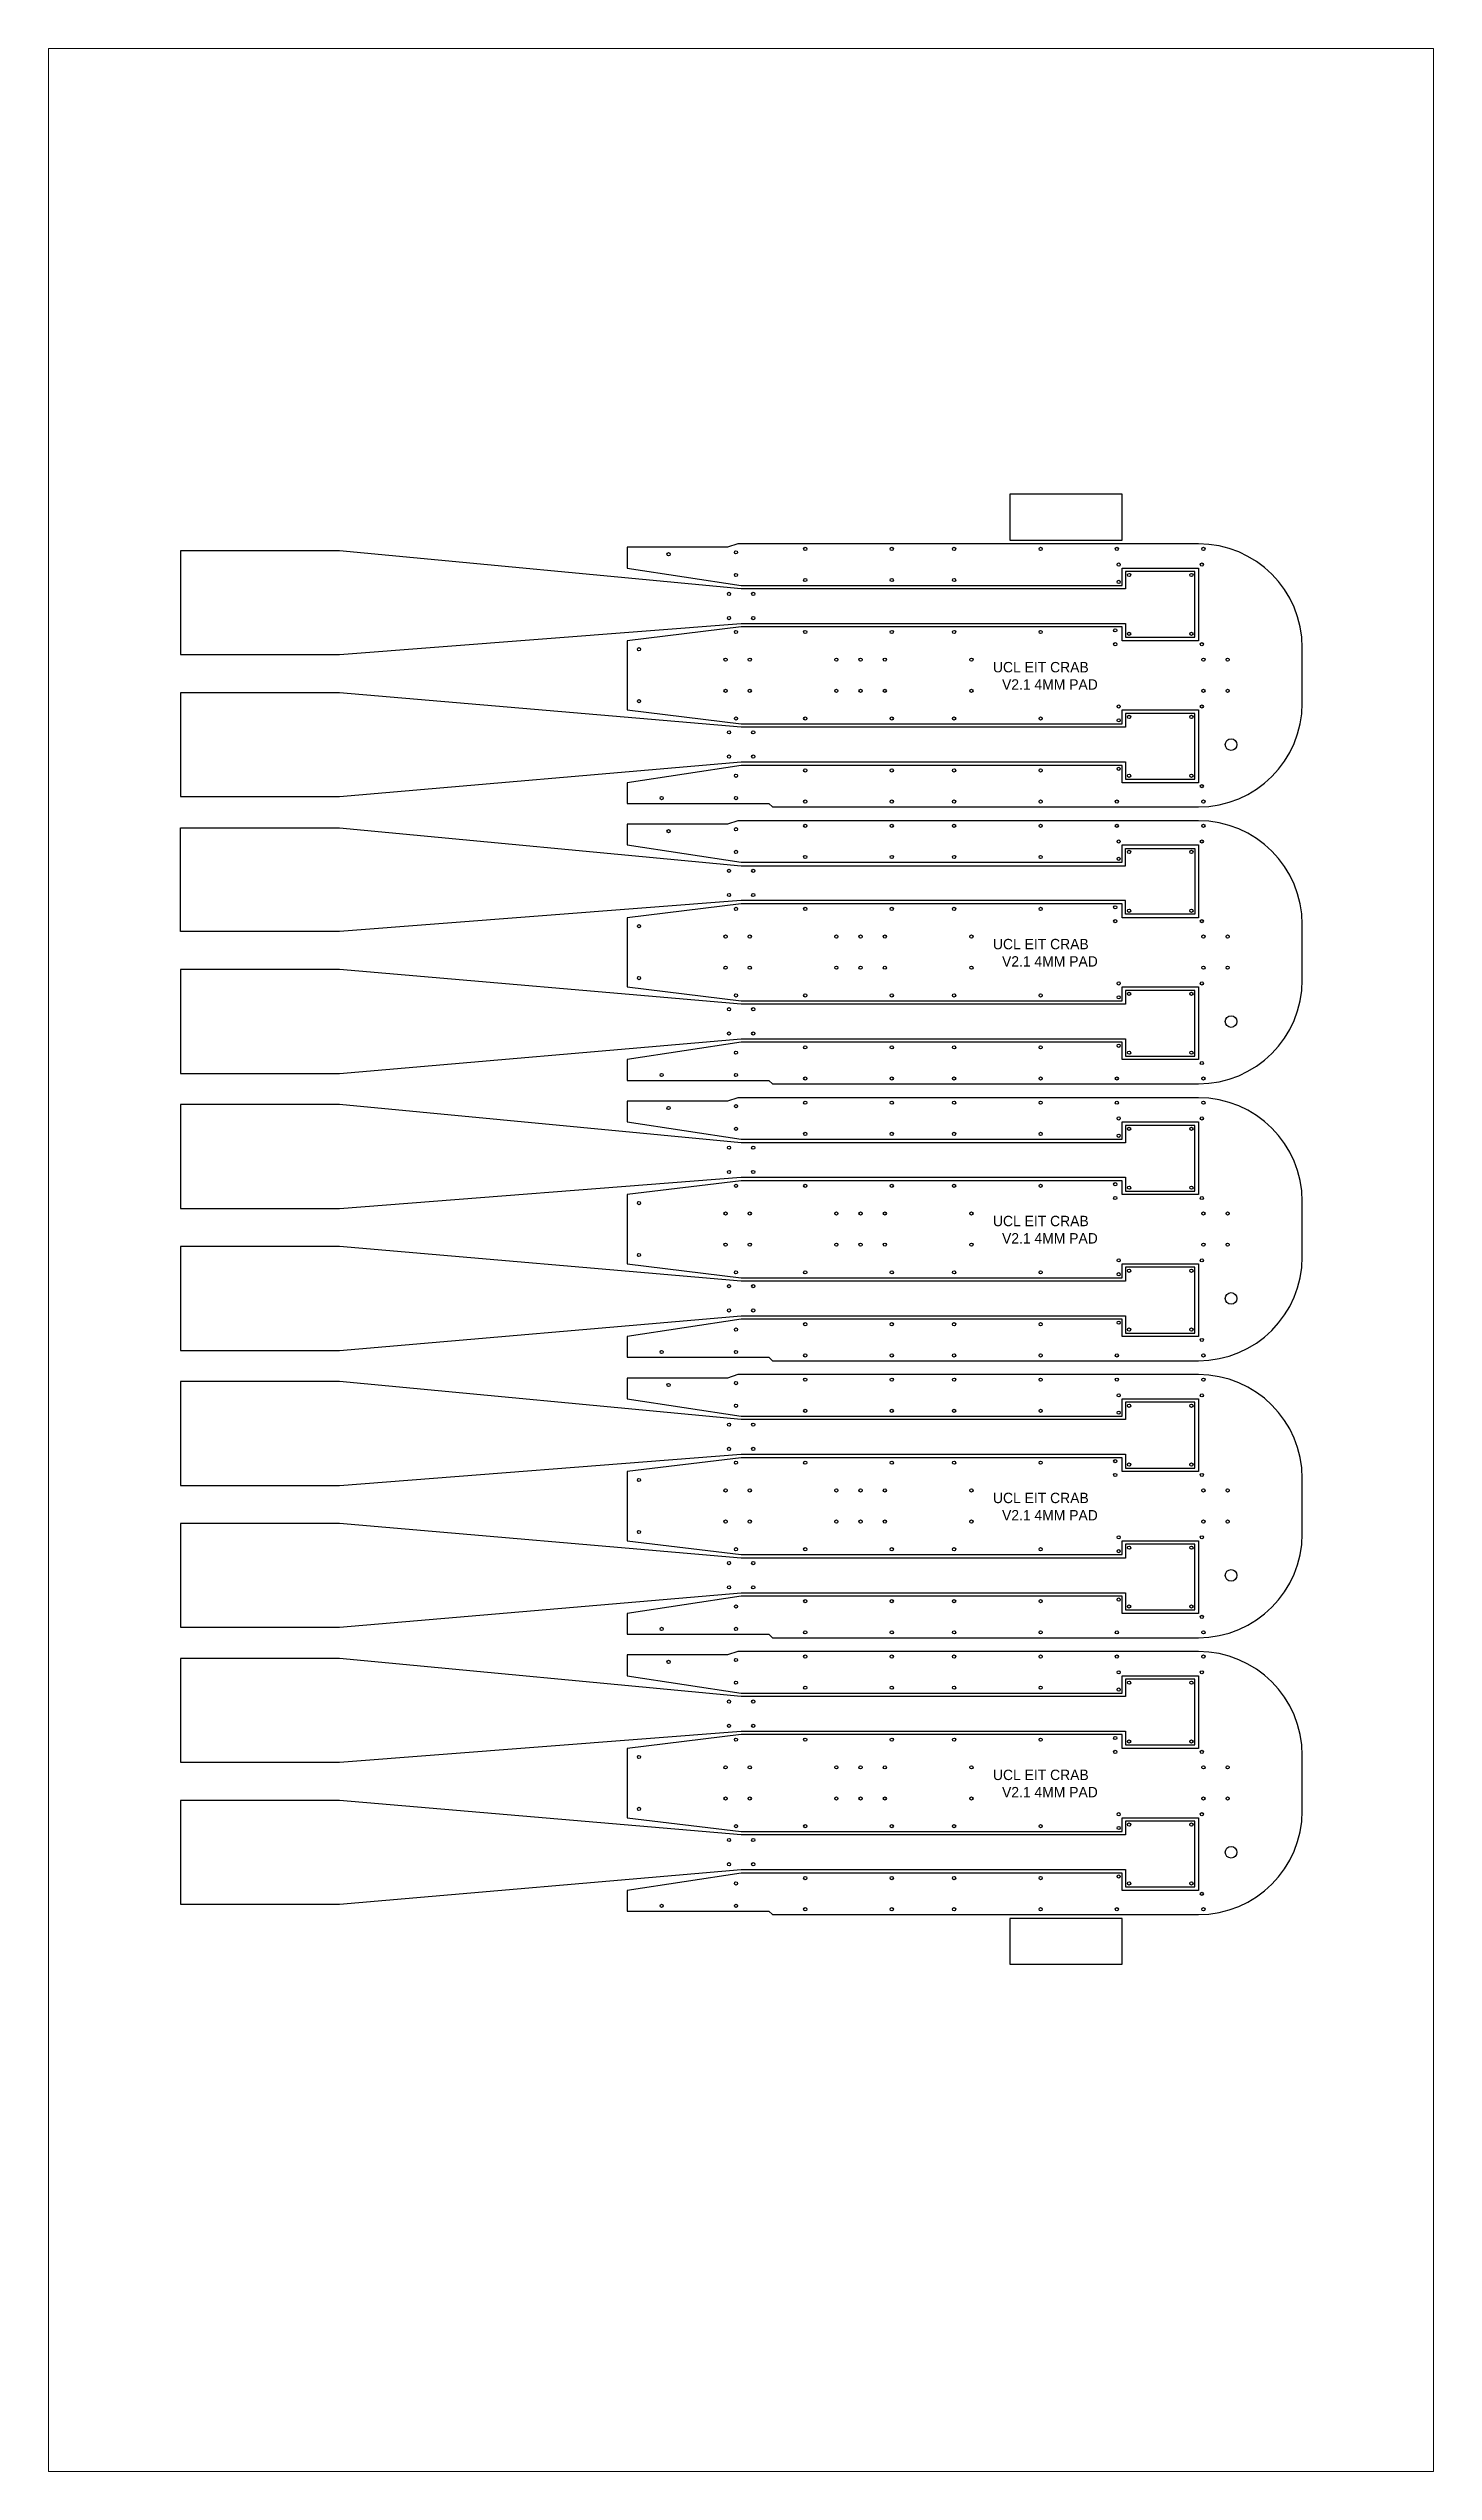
# Model space of a CAD drawing. Header units: millimetres. Extents: x 43.3 to 83.3, y 94.2 to 164.2.
import ezdxf

# ---------------------------------------------------------------- set-up
doc = ezdxf.new("R2010")
doc.units = ezdxf.units.MM
doc.layers.add('Foil', color=5, linetype='Continuous')

msp = doc.modelspace()

# ---------------------------------------------------------------- linework, layer by layer
at = {"layer": 'Foil', "linetype": 'Continuous', "lineweight": 0}
for p, q in [((43.292, 94.211), (43.292, 164.211)), ((43.292, 164.211), (83.292, 164.211)), ((83.292, 164.211), (83.292, 94.211)), ((83.292, 94.211), (43.292, 94.211))]:
    msp.add_line(p, q, dxfattribs=at)
at = {"layer": 'Foil'}
for p, q in [((74.3, 151.336), (71.057, 151.336)), ((71.057, 151.336), (71.057, 150.01)), ((74.3, 150.01), (74.3, 151.336)), ((62.9, 149.8), (60, 149.8)), ((60, 149.8), (60, 149.2)), ((63.2, 149.9), (62.9, 149.8)), ((76.5, 149.9), (63.2, 149.9)), ((71.057, 150.01), (74.3, 150.01)), ((51.7, 149.7), (47.1, 149.7)), ((47.1, 149.7), (47.1, 146.7)), ((63.3, 148.6), (51.7, 149.7)), ((60, 149.2), (63.3, 148.7)), ((74.3, 148.7), (74.3, 149.2)), ((74.3, 149.2), (76.5, 149.2)), ((76.4, 149.1), (74.4, 149.1)), ((74.4, 149.1), (74.4, 148.6)), ((76.4, 147.2), (76.4, 149.1)), ((76.5, 149.2), (76.5, 147.1)), ((63.3, 148.7), (74.3, 148.7)), ((74.4, 148.6), (63.3, 148.6)), ((51.7, 146.7), (63.3, 147.6)), ((63.3, 147.5), (60, 147.1)), ((60, 147.1), (60, 145.1)), ((63.3, 147.6), (74.4, 147.6)), ((74.3, 147.5), (63.3, 147.5)), ((74.3, 147.1), (74.3, 147.5)), ((76.5, 147.1), (74.3, 147.1)), ((74.4, 147.6), (74.4, 147.2)), ((74.4, 147.2), (76.4, 147.2)), ((47.1, 146.7), (51.7, 146.7)), ((79.5, 145.3), (79.5, 146.9)), ((51.7, 145.6), (47.1, 145.6)), ((47.1, 145.6), (47.1, 142.6)), ((63.3, 144.6), (51.7, 145.6)), ((60, 145.1), (63.3, 144.7)), ((74.3, 144.7), (74.3, 145.1)), ((74.3, 145.1), (76.5, 145.1)), ((76.4, 145), (74.4, 145)), ((74.4, 145), (74.4, 144.6)), ((76.4, 143.1), (76.4, 145)), ((76.5, 145.1), (76.5, 143)), ((63.3, 144.7), (74.3, 144.7)), ((74.4, 144.6), (63.3, 144.6)), ((51.7, 142.6), (63.3, 143.6)), ((63.3, 143.5), (60, 143)), ((63.3, 143.6), (74.4, 143.6)), ((74.3, 143.5), (63.3, 143.5)), ((74.3, 143), (74.3, 143.5)), ((74.4, 143.6), (74.4, 143.1)), ((60, 143), (60, 142.4)), ((76.5, 143), (74.3, 143)), ((74.4, 143.1), (76.4, 143.1)), ((47.1, 142.6), (51.7, 142.6)), ((60, 142.4), (64.1, 142.4)), ((64.1, 142.4), (64.2, 142.3)), ((64.2, 142.3), (76.5, 142.3)), ((47.1, 138.7), (47.1, 141.7)), ((47.1, 141.7), (51.7, 141.7)), ((51.7, 141.7), (63.3, 140.6)), ((62.9, 141.8), (60, 141.8)), ((60, 141.8), (60, 141.2)), ((63.2, 141.9), (62.9, 141.8)), ((76.5, 141.9), (63.2, 141.9)), ((60, 141.2), (63.3, 140.7)), ((63.3, 140.7), (74.3, 140.7)), ((74.3, 140.7), (74.3, 141.2)), ((74.3, 141.2), (76.5, 141.2)), ((74.4, 140.6), (74.4, 141.1)), ((74.4, 141.1), (76.4, 141.1)), ((76.4, 141.1), (76.4, 139.2)), ((76.5, 141.2), (76.5, 139.1)), ((63.3, 140.6), (74.4, 140.6)), ((63.3, 139.6), (51.7, 138.7)), ((63.3, 139.5), (60, 139.1)), ((74.4, 139.6), (63.3, 139.6)), ((74.3, 139.5), (63.3, 139.5)), ((74.3, 139.1), (74.3, 139.5)), ((74.4, 139.2), (74.4, 139.6)), ((51.7, 138.7), (47.1, 138.7)), ((60, 139.1), (60, 137.1)), ((76.5, 139.1), (74.3, 139.1)), ((76.4, 139.2), (74.4, 139.2)), ((79.5, 137.3), (79.5, 138.9)), ((51.7, 137.6), (47.1, 137.6)), ((47.1, 137.6), (47.1, 134.6)), ((63.3, 136.6), (51.7, 137.6)), ((60, 137.1), (63.3, 136.7)), ((63.3, 136.7), (74.3, 136.7)), ((74.4, 136.6), (63.3, 136.6)), ((74.3, 136.7), (74.3, 137.1)), ((74.3, 137.1), (76.5, 137.1)), ((76.4, 137), (74.4, 137)), ((74.4, 137), (74.4, 136.6)), ((76.4, 135.1), (76.4, 137)), ((76.5, 137.1), (76.5, 135)), ((51.7, 134.6), (63.3, 135.6)), ((63.3, 135.5), (60, 135)), ((63.3, 135.6), (74.4, 135.6)), ((74.3, 135.5), (63.3, 135.5)), ((74.3, 135), (74.3, 135.5)), ((74.4, 135.6), (74.4, 135.1)), ((74.4, 135.1), (76.4, 135.1)), ((47.1, 134.6), (51.7, 134.6)), ((60, 135), (60, 134.4)), ((60, 134.4), (64.1, 134.4)), ((64.1, 134.4), (64.2, 134.3)), ((76.5, 135), (74.3, 135)), ((51.7, 133.7), (47.1, 133.7)), ((47.1, 133.7), (47.1, 130.7)), ((63.3, 132.6), (51.7, 133.7)), ((62.9, 133.8), (60, 133.8)), ((60, 133.8), (60, 133.2)), ((63.2, 133.9), (62.9, 133.8)), ((76.5, 133.9), (63.2, 133.9)), ((64.2, 134.3), (76.5, 134.3)), ((60, 133.2), (63.3, 132.7)), ((74.3, 132.7), (74.3, 133.2)), ((74.3, 133.2), (76.5, 133.2)), ((76.4, 133.1), (74.4, 133.1)), ((74.4, 133.1), (74.4, 132.6)), ((76.4, 131.2), (76.4, 133.1)), ((76.5, 133.2), (76.5, 131.1)), ((63.3, 132.7), (74.3, 132.7)), ((74.4, 132.6), (63.3, 132.6)), ((51.7, 130.7), (63.3, 131.6)), ((63.3, 131.6), (74.4, 131.6)), ((74.4, 131.6), (74.4, 131.2)), ((63.3, 131.5), (60, 131.1)), ((60, 131.1), (60, 129.1)), ((74.3, 131.5), (63.3, 131.5)), ((74.3, 131.1), (74.3, 131.5)), ((76.5, 131.1), (74.3, 131.1)), ((74.4, 131.2), (76.4, 131.2)), ((79.5, 129.3), (79.5, 130.9)), ((47.1, 130.7), (51.7, 130.7)), ((51.7, 129.6), (47.1, 129.6)), ((47.1, 129.6), (47.1, 126.6)), ((63.3, 128.6), (51.7, 129.6)), ((60, 129.1), (63.3, 128.7)), ((74.3, 128.7), (74.3, 129.1)), ((74.3, 129.1), (76.5, 129.1)), ((76.4, 129), (74.4, 129)), ((74.4, 129), (74.4, 128.6)), ((76.4, 127.1), (76.4, 129)), ((76.5, 129.1), (76.5, 127)), ((63.3, 128.7), (74.3, 128.7)), ((74.4, 128.6), (63.3, 128.6)), ((51.7, 126.6), (63.3, 127.6)), ((63.3, 127.5), (60, 127)), ((63.3, 127.6), (71, 127.6)), ((74.3, 127.5), (63.3, 127.5)), ((71, 127.6), (74.4, 127.6)), ((74.3, 127), (74.3, 127.5)), ((74.4, 127.6), (74.4, 127.1)), ((60, 127), (60, 126.4)), ((76.5, 127), (74.3, 127)), ((74.4, 127.1), (76.4, 127.1)), ((47.1, 126.6), (51.7, 126.6)), ((60, 126.4), (64.1, 126.4)), ((64.1, 126.4), (64.2, 126.3)), ((64.2, 126.3), (76.5, 126.3)), ((51.7, 125.7), (47.1, 125.7)), ((47.1, 125.7), (47.1, 122.7)), ((63.3, 124.6), (51.7, 125.7)), ((62.9, 125.8), (60, 125.8)), ((60, 125.8), (60, 125.2)), ((63.2, 125.9), (62.9, 125.8)), ((76.5, 125.9), (63.2, 125.9)), ((60, 125.2), (63.3, 124.7)), ((63.3, 124.7), (74.3, 124.7)), ((74.4, 124.6), (63.3, 124.6)), ((74.3, 124.7), (74.3, 125.2)), ((74.3, 125.2), (76.5, 125.2)), ((76.4, 125.1), (74.4, 125.1)), ((74.4, 125.1), (74.4, 124.6)), ((76.4, 123.2), (76.4, 125.1)), ((76.5, 125.2), (76.5, 123.1)), ((51.7, 122.7), (63.3, 123.6)), ((63.3, 123.5), (60, 123.1)), ((63.3, 123.6), (74.4, 123.6)), ((74.3, 123.5), (63.3, 123.5)), ((74.3, 123.1), (74.3, 123.5)), ((74.4, 123.6), (74.4, 123.2)), ((74.4, 123.2), (76.4, 123.2)), ((47.1, 122.7), (51.7, 122.7)), ((60, 123.1), (60, 121.1)), ((76.5, 123.1), (74.3, 123.1)), ((79.5, 121.3), (79.5, 122.9)), ((51.7, 121.6), (47.1, 121.6)), ((47.1, 121.6), (47.1, 118.6)), ((63.3, 120.6), (51.7, 121.6)), ((60, 121.1), (63.3, 120.7)), ((74.3, 120.7), (74.3, 121.1)), ((74.3, 121.1), (76.5, 121.1)), ((76.5, 121.1), (76.5, 119)), ((63.3, 120.7), (74.3, 120.7)), ((71, 120.6), (63.3, 120.6)), ((74.4, 120.6), (71, 120.6)), ((76.4, 121), (74.4, 121)), ((74.4, 121), (74.4, 120.6)), ((76.4, 119.1), (76.4, 121)), ((51.7, 118.6), (63.3, 119.6)), ((63.3, 119.5), (60, 119)), ((60, 119), (60, 118.4)), ((63.3, 119.6), (74.4, 119.6)), ((74.3, 119.5), (63.3, 119.5)), ((74.3, 119), (74.3, 119.5)), ((76.5, 119), (74.3, 119)), ((74.4, 119.6), (74.4, 119.1)), ((74.4, 119.1), (76.4, 119.1)), ((47.1, 118.6), (51.7, 118.6)), ((60, 118.4), (64.1, 118.4)), ((64.1, 118.4), (64.2, 118.3)), ((64.2, 118.3), (76.5, 118.3)), ((51.7, 117.7), (47.1, 117.7)), ((47.1, 117.7), (47.1, 114.7)), ((63.3, 116.6), (51.7, 117.7)), ((62.9, 117.8), (60, 117.8)), ((60, 117.8), (60, 117.2)), ((63.2, 117.9), (62.9, 117.8)), ((76.5, 117.9), (63.2, 117.9)), ((60, 117.2), (63.3, 116.7)), ((74.3, 116.7), (74.3, 117.2)), ((74.3, 117.2), (76.5, 117.2)), ((76.4, 117.1), (74.4, 117.1)), ((74.4, 117.1), (74.4, 116.6)), ((76.4, 115.2), (76.4, 117.1)), ((76.5, 117.2), (76.5, 115.1)), ((63.3, 116.7), (74.3, 116.7)), ((74.4, 116.6), (63.3, 116.6)), ((51.7, 114.7), (63.3, 115.6)), ((63.3, 115.6), (71, 115.6)), ((71, 115.6), (74.4, 115.6)), ((74.4, 115.6), (74.4, 115.2)), ((63.3, 115.5), (60, 115.1)), ((60, 115.1), (60, 113.1)), ((74.3, 115.5), (63.3, 115.5)), ((74.3, 115.1), (74.3, 115.5)), ((76.5, 115.1), (74.3, 115.1)), ((74.4, 115.2), (76.4, 115.2)), ((79.5, 113.3), (79.5, 114.9)), ((47.1, 114.7), (51.7, 114.7)), ((51.7, 113.6), (47.1, 113.6)), ((47.1, 113.6), (47.1, 110.6)), ((63.3, 112.6), (51.7, 113.6)), ((60, 113.1), (63.3, 112.7)), ((74.3, 112.7), (74.3, 113.1)), ((74.3, 113.1), (76.5, 113.1)), ((76.4, 113), (74.4, 113)), ((74.4, 113), (74.4, 112.6)), ((76.4, 111.1), (76.4, 113)), ((76.5, 113.1), (76.5, 111)), ((63.3, 112.7), (74.3, 112.7)), ((71, 112.6), (63.3, 112.6)), ((74.4, 112.6), (71, 112.6)), ((51.7, 110.6), (63.3, 111.6)), ((63.3, 111.5), (60, 111)), ((63.3, 111.6), (71, 111.6)), ((74.3, 111.5), (63.3, 111.5)), ((71, 111.6), (74.4, 111.6)), ((74.3, 111), (74.3, 111.5)), ((74.4, 111.6), (74.4, 111.1)), ((60, 111), (60, 110.4)), ((76.5, 111), (74.3, 111)), ((74.4, 111.1), (76.4, 111.1)), ((47.1, 110.6), (51.7, 110.6)), ((60, 110.4), (64.1, 110.4)), ((64.1, 110.4), (64.2, 110.3)), ((64.2, 110.3), (76.5, 110.3)), ((74.3, 110.191), (71.057, 110.191)), ((71.057, 110.191), (71.057, 108.865)), ((74.3, 108.865), (74.3, 110.191)), ((71.057, 108.865), (74.3, 108.865))]:
    msp.add_line(p, q, dxfattribs=at)
for centre, radius in [((65.146, 149.754), 0.0463), ((67.646, 149.754), 0.0463), ((69.446, 149.754), 0.0463), ((71.946, 149.754), 0.0463), ((74.146, 149.754), 0.0463), ((76.646, 149.754), 0.0463), ((61.2, 149.6), 0.0463), ((63.146, 149.654), 0.0463), ((74.2, 149.3), 0.0463), ((76.6, 149.3), 0.0463), ((62.946, 148.454), 0.0463), ((63.146, 149), 0.0463), ((63.646, 148.454), 0.0463), ((65.146, 148.854), 0.0463), ((67.646, 148.854), 0.0463), ((69.446, 148.854), 0.0463), ((74.2, 148.8), 0.0463), ((74.5, 149), 0.0463), ((76.3, 149), 0.0463), ((62.946, 147.754), 0.0463), ((63.646, 147.754), 0.0463), ((63.146, 147.354), 0.0463), ((65.146, 147.354), 0.0463), ((67.646, 147.354), 0.0463), ((69.446, 147.354), 0.0463), ((71.946, 147.354), 0.0463), ((74.1, 147.4), 0.0463), ((74.1, 147), 0.0463), ((74.5, 147.3), 0.0463), ((76.3, 147.3), 0.0463), ((76.6, 147), 0.0463), ((60.346, 146.854), 0.0463), ((62.846, 146.554), 0.0463), ((63.546, 146.554), 0.0463), ((66.046, 146.554), 0.0463), ((66.746, 146.554), 0.0463), ((67.446, 146.554), 0.0463), ((69.946, 146.554), 0.0463), ((76.646, 146.554), 0.0463), ((77.346, 146.554), 0.0463), ((62.846, 145.654), 0.0463), ((63.546, 145.654), 0.0463), ((66.046, 145.654), 0.0463), ((66.746, 145.654), 0.0463), ((67.446, 145.654), 0.0463), ((69.946, 145.654), 0.0463), ((76.646, 145.654), 0.0463), ((77.346, 145.654), 0.0463), ((60.346, 145.354), 0.0463), ((63.146, 144.854), 0.0463), ((65.146, 144.854), 0.0463), ((67.646, 144.854), 0.0463), ((69.446, 144.854), 0.0463), ((71.946, 144.854), 0.0463), ((74.2, 145.2), 0.0463), ((74.5, 144.9), 0.0463), ((76.3, 144.9), 0.0463), ((76.6, 145.2), 0.0463), ((62.946, 144.454), 0.0463), ((63.646, 144.454), 0.0463), ((74.2, 144.8), 0.0463), ((77.446, 144.1), 0.168), ((62.946, 143.754), 0.0463), ((63.646, 143.754), 0.0463), ((63.146, 143.2), 0.0463), ((65.146, 143.354), 0.0463), ((67.646, 143.354), 0.0463), ((69.446, 143.354), 0.0463), ((71.946, 143.354), 0.0463), ((74.2, 143.4), 0.0463), ((74.5, 143.2), 0.0463), ((76.3, 143.2), 0.0463), ((76.6, 142.9), 0.0463), ((61, 142.554), 0.0463), ((63.146, 142.554), 0.0463), ((65.146, 142.454), 0.0463), ((67.646, 142.454), 0.0463), ((69.446, 142.454), 0.0463), ((71.946, 142.454), 0.0463), ((74.146, 142.454), 0.0463), ((76.646, 142.454), 0.0463), ((61.2, 141.6), 0.0463), ((63.146, 141.654), 0.0463), ((65.146, 141.754), 0.0463), ((67.646, 141.754), 0.0463), ((69.446, 141.754), 0.0463), ((71.946, 141.754), 0.0463), ((74.146, 141.754), 0.0463), ((76.646, 141.754), 0.0463), ((63.146, 141), 0.0463), ((65.146, 140.854), 0.0463), ((67.646, 140.854), 0.0463), ((69.446, 140.854), 0.0463), ((71.946, 140.854), 0.0463), ((74.2, 141.3), 0.0463), ((74.2, 140.8), 0.0463), ((74.5, 141), 0.0463), ((76.3, 141), 0.0463), ((76.6, 141.3), 0.0463), ((62.946, 140.454), 0.0463), ((63.646, 140.454), 0.0463), ((62.946, 139.754), 0.0463), ((63.146, 139.354), 0.0463), ((63.646, 139.754), 0.0463), ((65.146, 139.354), 0.0463), ((67.646, 139.354), 0.0463), ((69.446, 139.354), 0.0463), ((71.946, 139.354), 0.0463), ((74.1, 139.4), 0.0463), ((74.5, 139.3), 0.0463), ((76.3, 139.3), 0.0463), ((60.346, 138.854), 0.0463), ((62.846, 138.554), 0.0463), ((63.546, 138.554), 0.0463), ((66.046, 138.554), 0.0463), ((66.746, 138.554), 0.0463), ((67.446, 138.554), 0.0463), ((69.946, 138.554), 0.0463), ((74.1, 139), 0.0463), ((76.6, 139), 0.0463), ((76.646, 138.554), 0.0463), ((77.346, 138.554), 0.0463), ((60.346, 137.354), 0.0463), ((62.846, 137.654), 0.0463), ((63.546, 137.654), 0.0463), ((66.046, 137.654), 0.0463), ((66.746, 137.654), 0.0463), ((67.446, 137.654), 0.0463), ((69.946, 137.654), 0.0463), ((74.2, 137.2), 0.0463), ((76.6, 137.2), 0.0463), ((76.646, 137.654), 0.0463), ((77.346, 137.654), 0.0463), ((62.946, 136.454), 0.0463), ((63.146, 136.854), 0.0463), ((63.646, 136.454), 0.0463), ((65.146, 136.854), 0.0463), ((67.646, 136.854), 0.0463), ((69.446, 136.854), 0.0463), ((71.946, 136.854), 0.0463), ((74.2, 136.8), 0.0463), ((74.5, 136.9), 0.0463), ((76.3, 136.9), 0.0463), ((62.946, 135.754), 0.0463), ((63.646, 135.754), 0.0463), ((77.446, 136.1), 0.168), ((63.146, 135.2), 0.0463), ((65.146, 135.354), 0.0463), ((67.646, 135.354), 0.0463), ((69.446, 135.354), 0.0463), ((71.946, 135.354), 0.0463), ((74.2, 135.4), 0.0463), ((74.5, 135.2), 0.0463), ((76.3, 135.2), 0.0463), ((61, 134.554), 0.0463), ((63.146, 134.554), 0.0463), ((65.146, 134.454), 0.0463), ((67.646, 134.454), 0.0463), ((69.446, 134.454), 0.0463), ((71.946, 134.454), 0.0463), ((74.146, 134.454), 0.0463), ((76.6, 134.9), 0.0463), ((76.646, 134.454), 0.0463), ((63.146, 133.654), 0.0463), ((65.146, 133.754), 0.0463), ((67.646, 133.754), 0.0463), ((69.446, 133.754), 0.0463), ((71.946, 133.754), 0.0463), ((74.146, 133.754), 0.0463), ((76.646, 133.754), 0.0463), ((61.2, 133.6), 0.0463), ((63.146, 133), 0.0463), ((74.2, 133.3), 0.0463), ((74.5, 133), 0.0463), ((76.3, 133), 0.0463), ((76.6, 133.3), 0.0463), ((62.946, 132.454), 0.0463), ((63.646, 132.454), 0.0463), ((65.146, 132.854), 0.0463), ((67.646, 132.854), 0.0463), ((69.446, 132.854), 0.0463), ((71.946, 132.854), 0.0463), ((74.2, 132.8), 0.0463), ((62.946, 131.754), 0.0463), ((63.646, 131.754), 0.0463), ((60.346, 130.854), 0.0463), ((63.146, 131.354), 0.0463), ((65.146, 131.354), 0.0463), ((67.646, 131.354), 0.0463), ((69.446, 131.354), 0.0463), ((71.946, 131.354), 0.0463), ((74.1, 131.4), 0.0463), ((74.1, 131), 0.0463), ((74.5, 131.3), 0.0463), ((76.3, 131.3), 0.0463), ((76.6, 131), 0.0463), ((62.846, 130.554), 0.0463), ((63.546, 130.554), 0.0463), ((66.046, 130.554), 0.0463), ((66.746, 130.554), 0.0463), ((67.446, 130.554), 0.0463), ((69.946, 130.554), 0.0463), ((76.646, 130.554), 0.0463), ((77.346, 130.554), 0.0463), ((62.846, 129.654), 0.0463), ((63.546, 129.654), 0.0463), ((66.046, 129.654), 0.0463), ((66.746, 129.654), 0.0463), ((67.446, 129.654), 0.0463), ((69.946, 129.654), 0.0463), ((76.646, 129.654), 0.0463), ((77.346, 129.654), 0.0463), ((60.346, 129.354), 0.0463), ((63.146, 128.854), 0.0463), ((65.146, 128.854), 0.0463), ((67.646, 128.854), 0.0463), ((69.446, 128.854), 0.0463), ((71.946, 128.854), 0.0463), ((74.2, 129.2), 0.0463), ((74.2, 128.8), 0.0463), ((74.5, 128.9), 0.0463), ((76.3, 128.9), 0.0463), ((76.6, 129.2), 0.0463), ((62.946, 128.454), 0.0463), ((63.646, 128.454), 0.0463), ((77.446, 128.1), 0.168), ((62.946, 127.754), 0.0463), ((63.646, 127.754), 0.0463), ((65.146, 127.354), 0.0463), ((67.646, 127.354), 0.0463), ((69.446, 127.354), 0.0463), ((71.946, 127.354), 0.0463), ((74.2, 127.4), 0.0463), ((63.146, 127.2), 0.0463), ((74.5, 127.2), 0.0463), ((76.3, 127.2), 0.0463), ((76.6, 126.9), 0.0463), ((61, 126.554), 0.0463), ((63.146, 126.554), 0.0463), ((65.146, 126.454), 0.0463), ((67.646, 126.454), 0.0463), ((69.446, 126.454), 0.0463), ((71.946, 126.454), 0.0463), ((74.146, 126.454), 0.0463), ((76.646, 126.454), 0.0463), ((61.2, 125.6), 0.0463), ((63.146, 125.654), 0.0463), ((65.146, 125.754), 0.0463), ((67.646, 125.754), 0.0463), ((69.446, 125.754), 0.0463), ((71.946, 125.754), 0.0463), ((74.146, 125.754), 0.0463), ((74.2, 125.3), 0.0463), ((76.6, 125.3), 0.0463), ((76.646, 125.754), 0.0463), ((63.146, 125), 0.0463), ((65.146, 124.854), 0.0463), ((67.646, 124.854), 0.0463), ((69.446, 124.854), 0.0463), ((71.946, 124.854), 0.0463), ((74.2, 124.8), 0.0463), ((74.5, 125), 0.0463), ((76.3, 125), 0.0463), ((62.946, 124.454), 0.0463), ((63.646, 124.454), 0.0463), ((62.946, 123.754), 0.0463), ((63.146, 123.354), 0.0463), ((63.646, 123.754), 0.0463), ((65.146, 123.354), 0.0463), ((67.646, 123.354), 0.0463), ((69.446, 123.354), 0.0463), ((71.946, 123.354), 0.0463), ((74.1, 123.4), 0.0463), ((74.5, 123.3), 0.0463), ((76.3, 123.3), 0.0463), ((60.346, 122.854), 0.0463), ((62.846, 122.554), 0.0463), ((63.546, 122.554), 0.0463), ((66.046, 122.554), 0.0463), ((66.746, 122.554), 0.0463), ((67.446, 122.554), 0.0463), ((69.946, 122.554), 0.0463), ((74.1, 123), 0.0463), ((76.6, 123), 0.0463), ((76.646, 122.554), 0.0463), ((77.346, 122.554), 0.0463), ((60.346, 121.354), 0.0463), ((62.846, 121.654), 0.0463), ((63.546, 121.654), 0.0463), ((66.046, 121.654), 0.0463), ((66.746, 121.654), 0.0463), ((67.446, 121.654), 0.0463), ((69.946, 121.654), 0.0463), ((74.2, 121.2), 0.0463), ((76.6, 121.2), 0.0463), ((76.646, 121.654), 0.0463), ((77.346, 121.654), 0.0463), ((62.946, 120.454), 0.0463), ((63.146, 120.854), 0.0463), ((63.646, 120.454), 0.0463), ((65.146, 120.854), 0.0463), ((67.646, 120.854), 0.0463), ((69.446, 120.854), 0.0463), ((71.946, 120.854), 0.0463), ((74.2, 120.8), 0.0463), ((74.5, 120.9), 0.0463), ((76.3, 120.9), 0.0463), ((62.946, 119.754), 0.0463), ((63.646, 119.754), 0.0463), ((77.446, 120.1), 0.168), ((63.146, 119.2), 0.0463), ((65.146, 119.354), 0.0463), ((67.646, 119.354), 0.0463), ((69.446, 119.354), 0.0463), ((71.946, 119.354), 0.0463), ((74.2, 119.4), 0.0463), ((74.5, 119.2), 0.0463), ((76.3, 119.2), 0.0463), ((61, 118.554), 0.0463), ((63.146, 118.554), 0.0463), ((65.146, 118.454), 0.0463), ((67.646, 118.454), 0.0463), ((69.446, 118.454), 0.0463), ((71.946, 118.454), 0.0463), ((74.146, 118.454), 0.0463), ((76.6, 118.9), 0.0463), ((76.646, 118.454), 0.0463), ((61.2, 117.6), 0.0463), ((63.146, 117.654), 0.0463), ((65.146, 117.754), 0.0463), ((67.646, 117.754), 0.0463), ((69.446, 117.754), 0.0463), ((71.946, 117.754), 0.0463), ((74.146, 117.754), 0.0463), ((76.646, 117.754), 0.0463), ((63.146, 117), 0.0463), ((74.2, 117.3), 0.0463), ((74.5, 117), 0.0463), ((76.3, 117), 0.0463), ((76.6, 117.3), 0.0463), ((62.946, 116.454), 0.0463), ((63.646, 116.454), 0.0463), ((65.146, 116.854), 0.0463), ((67.646, 116.854), 0.0463), ((69.446, 116.854), 0.0463), ((71.946, 116.854), 0.0463), ((74.2, 116.8), 0.0463), ((62.946, 115.754), 0.0463), ((63.646, 115.754), 0.0463), ((60.346, 114.854), 0.0463), ((63.146, 115.354), 0.0463), ((65.146, 115.354), 0.0463), ((67.646, 115.354), 0.0463), ((69.446, 115.354), 0.0463), ((71.946, 115.354), 0.0463), ((74.1, 115.4), 0.0463), ((74.1, 115), 0.0463), ((74.5, 115.3), 0.0463), ((76.3, 115.3), 0.0463), ((76.6, 115), 0.0463), ((62.846, 114.554), 0.0463), ((63.546, 114.554), 0.0463), ((66.046, 114.554), 0.0463), ((66.746, 114.554), 0.0463), ((67.446, 114.554), 0.0463), ((69.946, 114.554), 0.0463), ((76.646, 114.554), 0.0463), ((77.346, 114.554), 0.0463), ((62.846, 113.654), 0.0463), ((63.546, 113.654), 0.0463), ((66.046, 113.654), 0.0463), ((66.746, 113.654), 0.0463), ((67.446, 113.654), 0.0463), ((69.946, 113.654), 0.0463), ((76.646, 113.654), 0.0463), ((77.346, 113.654), 0.0463), ((60.346, 113.354), 0.0463), ((63.146, 112.854), 0.0463), ((65.146, 112.854), 0.0463), ((67.646, 112.854), 0.0463), ((69.446, 112.854), 0.0463), ((71.946, 112.854), 0.0463), ((74.2, 113.2), 0.0463), ((74.2, 112.8), 0.0463), ((74.5, 112.9), 0.0463), ((76.3, 112.9), 0.0463), ((76.6, 113.2), 0.0463), ((62.946, 112.454), 0.0463), ((63.646, 112.454), 0.0463), ((77.446, 112.1), 0.168), ((62.946, 111.754), 0.0463), ((63.646, 111.754), 0.0463), ((65.146, 111.354), 0.0463), ((67.646, 111.354), 0.0463), ((69.446, 111.354), 0.0463), ((71.946, 111.354), 0.0463), ((74.2, 111.4), 0.0463), ((63.146, 111.2), 0.0463), ((74.5, 111.2), 0.0463), ((76.3, 111.2), 0.0463), ((76.6, 110.9), 0.0463), ((61, 110.554), 0.0463), ((63.146, 110.554), 0.0463), ((65.146, 110.454), 0.0463), ((67.646, 110.454), 0.0463), ((69.446, 110.454), 0.0463), ((71.946, 110.454), 0.0463), ((74.146, 110.454), 0.0463), ((76.646, 110.454), 0.0463)]:
    msp.add_circle(centre, radius, dxfattribs=at)
for centre, start, end in [((76.5, 146.9), 0, 90), ((76.5, 145.3), 270, 0), ((76.5, 138.9), 0, 90), ((76.5, 137.3), 270, 0), ((76.5, 130.9), 0, 90), ((76.5, 129.3), 270, 0), ((76.5, 122.9), 0, 90), ((76.5, 121.3), 270, 360), ((76.5, 114.9), 0, 90), ((76.5, 113.3), 270, 360)]:
    msp.add_arc(centre, 3, start, end, dxfattribs=at)

# ---------------------------------------------------------------- texts
for s, p in [('UCL EIT CRAB', (70.569, 146.187)), ('V2.1 4MM PAD', (70.831, 145.687)), ('UCL EIT CRAB', (70.569, 138.187)), ('V2.1 4MM PAD', (70.831, 137.687)), ('UCL EIT CRAB', (70.569, 130.187)), ('V2.1 4MM PAD', (70.831, 129.687)), ('UCL EIT CRAB', (70.569, 122.187)), ('V2.1 4MM PAD', (70.831, 121.687)), ('UCL EIT CRAB', (70.569, 114.187)), ('V2.1 4MM PAD', (70.831, 113.687))]:
    msp.add_text(s, height=0.3, dxfattribs=at).set_placement(p)

doc.saveas('drawing.dxf')
